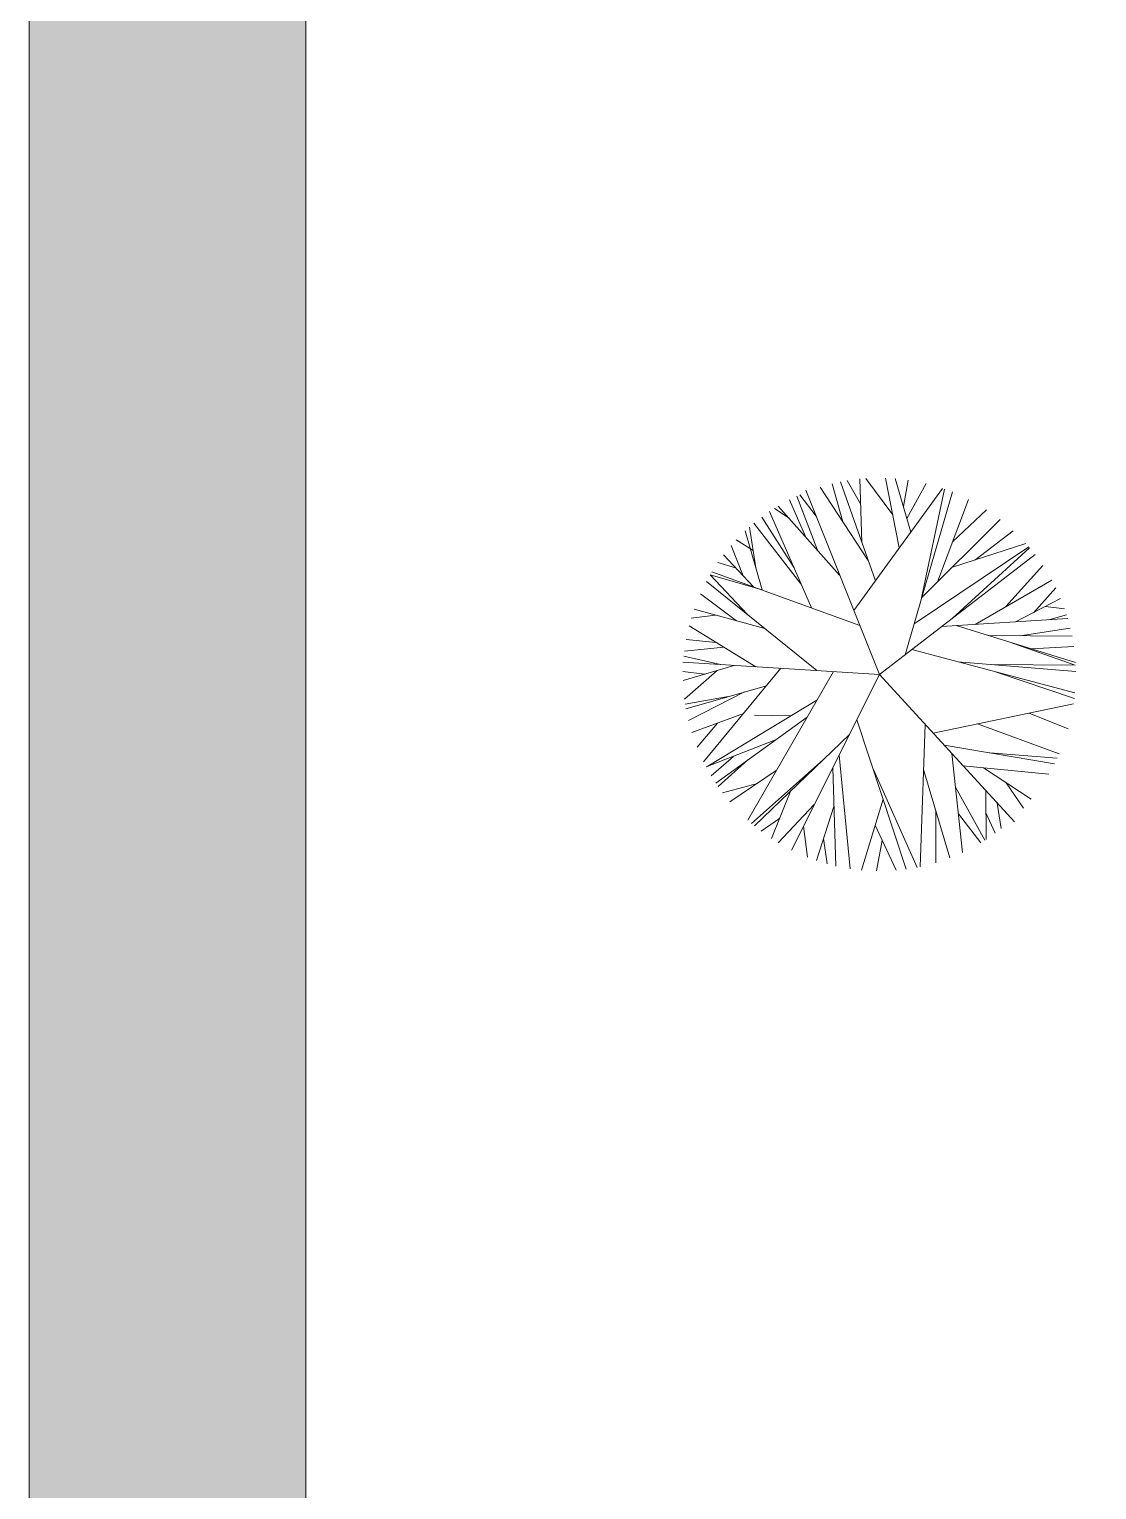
# Model space of a CAD drawing. Header units: millimetres. Extents: x 664 to 1534, y 1164 to 2765.
# Drawn here: x 683.48 to 689.27, y 1386.35 to 1394.27 of the extents above; entities that cross this region are included whole.
import ezdxf

# ---------------------------------------------------------------- set-up
doc = ezdxf.new("R2010")
doc.units = ezdxf.units.MM
doc.layers.get('0').update_dxf_attribs({"lineweight": 20})
for name, color, linetype, lineweight in [('Alambrado', 7, 'Continuous', 15), ('Calçadas', 7, 'Continuous', 13), ('Jardim', 92, 'Continuous', 20)]:
    doc.layers.add(name, color=color, linetype=linetype, lineweight=lineweight)
doc.linetypes.add('FENCELINE1', pattern='A,6.35,-2.54,[133,ltypeshp.shx,S=2.54,R=0,X=-2.54,Y=0],-2.54,25.4', length=36.83)

# ---------------------------------------------------------------- blocks, each defined once
blk = doc.blocks.new('TREEA')
for p, q in [((-0.0283, 0.1184), (-0.0366, 0.1479)), ((-0.003, 0.0726), (-0.0302, 0.1494)), ((-0.0146, 0.1324), (-0.025, 0.1503)), ((-0.0135, 0.1023), (-0.0152, 0.1516)), ((0.0103, 0.1239), (-0.0105, 0.152)), ((0.0154, 0.0981), (0.0047, 0.1523)), ((0.0244, 0.1104), (0.0123, 0.1519)), ((0.0186, 0.1303), (0.0222, 0.1508)), ((0.0213, 0.1209), (0.0364, 0.148)), ((-0.0481, 0.0965), (-0.064, 0.1383)), ((-0.0491, 0.1228), (-0.0618, 0.1393)), ((0, 0), (-0.0571, 0.1429)), ((-0.0086, 0.0884), (-0.0459, 0.1453)), ((-0.0198, 0.0495), (0.0489, 0.1443)), ((0.0199, 0.0153), (0.0566, 0.1415)), ((0.0327, 0.0593), (0.0504, 0.1438)), ((-0.0528, 0.0516), (-0.0852, 0.1263)), ((-0.07, 0.1211), (-0.0815, 0.1288)), ((-0.0309, 0.0771), (-0.0785, 0.1306)), ((-0.0573, 0.1069), (-0.0698, 0.1355)), ((0.0451, 0.0717), (0.0691, 0.1358)), ((0.0568, 0.1029), (0.0832, 0.1277)), ((-0.0959, 0.0828), (-0.1009, 0.1142)), ((-0.0609, 0.0703), (-0.0973, 0.1173)), ((-0.0662, 0.0826), (-0.0912, 0.1221)), ((0.0327, 0.0593), (0.0938, 0.1202)), ((-0.098, 0.0962), (-0.1112, 0.1043)), ((-0.0909, 0.0655), (-0.1041, 0.1113)), ((0.074, 0.0887), (0.1039, 0.1115)), ((-0.0977, 0.068), (-0.121, 0.0927)), ((-0.1058, 0.0766), (-0.115, 0.1)), ((0, 0), (0.1208, 0.0929)), ((0.0269, 0.0393), (0.116, 0.0989)), ((0.0565, 0.0435), (0.1165, 0.0982)), ((0.0566, 0.0831), (0.1137, 0.1015)), ((-0.0152, 0.0379), (-0.1299, 0.0797)), ((-0.1116, 0.0827), (-0.1253, 0.0867)), ((0.0982, 0.0526), (0.1269, 0.0844)), ((-0.0485, 0.003), (-0.1342, 0.0722)), ((-0.1026, 0.0467), (-0.1313, 0.0773)), ((-0.1313, 0.0773), (-0.0909, 0.0655)), ((0.0743, 0.0388), (0.1337, 0.0732)), ((-0.1108, 0.0416), (-0.1389, 0.0626)), ((0.1057, 0.0408), (0.1406, 0.0588)), ((0.1196, 0.0479), (0.1368, 0.0672)), ((-0.1271, 0.0461), (-0.146, 0.0437)), ((-0.089, 0.0357), (-0.1437, 0.0506)), ((0.1289, 0.0527), (0.1437, 0.0508)), ((0.1314, 0.0424), (0.1452, 0.0463)), ((-0.0959, 0.006), (-0.1477, 0.0377)), ((0.0483, 0.0372), (0.1461, 0.0433)), ((0.0596, 0.0379), (0.1521, 0.0092)), ((0.1093, 0.0299), (0.1481, 0.0359)), ((-0.1268, 0.0249), (-0.15, 0.0272)), ((0.0849, 0.0301), (0.1495, 0.0296)), ((0.1003, 0.0253), (0.1519, 0.0073)), ((-0.1232, 0.0077), (-0.1517, 0.0142)), ((-0.1206, 0.0211), (-0.1513, 0.018)), ((0.0252, 0.0194), (0.1517, -0.0142)), ((0.1177, 0.0198), (0.1509, 0.0216)), ((0, 0), (-0.1524, 0.0095)), ((-0.1356, 0.0002), (-0.1524, 0.0022)), ((-0.1127, 0.007), (-0.1523, -0.0048)), ((-0.1258, 0.0031), (-0.1512, -0.0191)), ((-0.0764, 0.0048), (-0.1365, -0.0678)), ((-0.0357, 0.0022), (-0.1022, -0.113)), ((0, 0), (-0.0682, -0.1363)), ((0, 0), (0.1048, -0.1143)), ((0.0609, 0.0099), (0.1524, 0.0022)), ((0.087, 0.0077), (0.1519, 0.0073)), ((0.0902, 0.0021), (0.1513, -0.0187)), ((-0.0876, -0.0087), (-0.1501, -0.0266)), ((-0.1172, -0.0172), (-0.1507, -0.023)), ((-0.1046, -0.0136), (-0.1481, -0.0358)), ((-0.0485, -0.02), (-0.1331, -0.0712)), ((-0.1054, -0.0303), (-0.1456, -0.0451)), ((-0.0561, -0.0331), (-0.127, -0.0842)), ((-0.0685, -0.0321), (-0.0969, -0.0316)), ((0.0418, -0.0456), (0.1507, -0.0228)), ((0.1161, -0.0301), (0.1464, -0.0422)), ((-0.1255, -0.0377), (-0.1415, -0.0565)), ((-0.0175, -0.0351), (0.0209, -0.151)), ((0.0355, -0.0387), (0.0317, -0.1491)), ((0.076, -0.0384), (0.1394, -0.0616)), ((-0.0807, -0.0508), (-0.1345, -0.0717)), ((-0.0233, -0.0466), (-0.097, -0.1175)), ((0.0502, -0.0548), (0.1358, -0.0693)), ((-0.1133, -0.0635), (-0.1305, -0.0787)), ((-0.102, -0.0661), (-0.1251, -0.087)), ((-0.0434, -0.0659), (-0.0993, -0.1156)), ((-0.0312, -0.0625), (-0.0227, -0.1507)), ((0.0563, -0.0614), (0.0646, -0.138)), ((0.0857, -0.0608), (0.1378, -0.065)), ((-0.08, -0.0745), (-0.116, -0.0988)), ((-0.0362, -0.0723), (-0.0339, -0.1486)), ((-0.0047, -0.0738), (0.0293, -0.1496)), ((0.0343, -0.0736), (0.0546, -0.1423)), ((0.065, -0.0709), (0.1314, -0.0773)), ((0.0807, -0.0724), (0.1178, -0.0967)), ((-0.0947, -0.0845), (-0.1216, -0.0918)), ((-0.0686, -0.0901), (-0.0838, -0.1273)), ((0.0591, -0.0874), (0.0818, -0.1286)), ((0.0825, -0.09), (0.0828, -0.128)), ((0.0983, -0.084), (0.1117, -0.1037)), ((-0.0505, -0.1009), (-0.0786, -0.1306)), ((0.0029, -0.0966), (-0.014, -0.1518)), ((0.0915, -0.0998), (0.0945, -0.1195)), ((-0.0774, -0.1117), (-0.0918, -0.1216)), ((-0.0353, -0.1023), (-0.0487, -0.1444)), ((0.0438, -0.1058), (0.0438, -0.146)), ((0.0613, -0.108), (0.0787, -0.1305)), ((0.0826, -0.1073), (0.0897, -0.1232)), ((-0.0589, -0.1177), (-0.0559, -0.1418)), ((-0.0033, -0.1168), (0.0129, -0.1519)), ((-0.0433, -0.1273), (-0.0405, -0.1469)), ((0.0022, -0.1288), (-0.0023, -0.1524))]:
    blk.add_line(p, q)

msp = doc.modelspace()

# ---------------------------------------------------------------- hatches: boundary and pattern name
at = {"layer": 'Calçadas'}
h = msp.add_hatch(dxfattribs=at)
h.set_pattern_fill('AR-SAND', color=256, scale=0.02, angle=-90, style=0)
h.set_pattern_definition([(307.5, (-540.2502, 1911.4388), (0.97882647, 0.03200063), [0, -0.77216, 0, -0.8636, 0, -0.8255]), (277.5, (-540.2502, 1911.4388), (1.4336502, -0.8990466), [0, -0.41656, 0, -0.69596, 0, -0.2667]), (237.5, (-540.2502, 1912.0636), (0.00287437, -1.58198474), [0, -0.254, 0, -0.9144, 0, -1.1938]), (227.5, (-540.2502, 1912.0636), (0.4458586, -1.5271129), [0, -0.127, 0, -0.59944, 0, -0.6858])])
h.paths.add_polyline_path([(683.4807, 1369.3206), (689.4807, 1358.0206), (689.4807, 1341.7749), (683.4807, 1330.7196), (683.4807, 1329.3387, 0.414214), (684.4807, 1328.3387), (684.9807, 1328.3387), (684.9807, 1328.6387), (684.9807, 1330.3387), (690.9807, 1341.3941), (690.9807, 1358.3941), (684.9807, 1369.6941), (684.9807, 1415.6941), (683.4807, 1415.6941)])
h.paths.add_polyline_path([(683.4807, 1294.8746), (684.9807, 1294.8746), (684.9807, 1323.3387), (684.4807, 1323.3387, 0.414214), (683.4807, 1322.3387)])

# ---------------------------------------------------------------- linework, layer by layer
at = {"layer": 'Alambrado', "linetype": 'FENCELINE1', "ltscale": 0.07}
msp.add_line((684.9807, 1415.6941), (684.9807, 1369.6941), dxfattribs=at)
at = {"layer": 'Calçadas'}
msp.add_line((683.4807, 1415.6941), (683.4807, 1369.3206), dxfattribs=at)

# ---------------------------------------------------------------- block references
at = {"layer": 'Jardim', "xscale": 6.985439999999925, "yscale": 6.985439999999925, "zscale": 6.985439999999925}
msp.add_blockref('TREEA', (688.0884, 1390.7707), dxfattribs=at)

doc.saveas('drawing.dxf')
